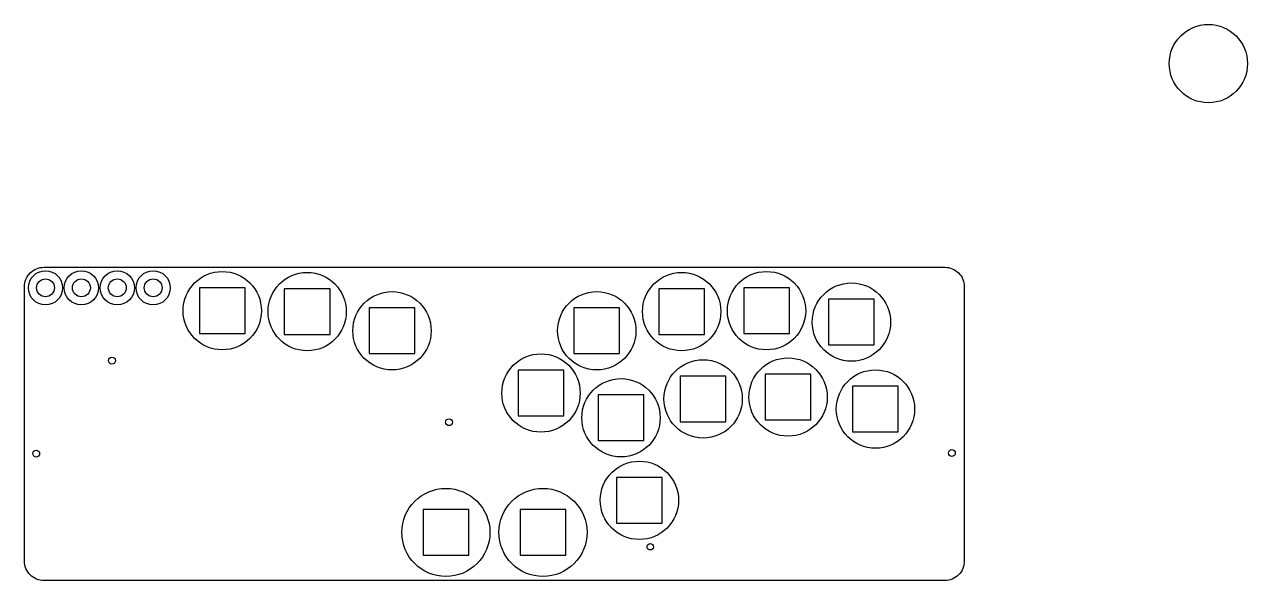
# Model space of a CAD drawing. Header units: millimetres. Extents: x 1891 to 5350, y 1390 to 3746.
# Drawn here: x 4975.2 to 5350, y 3575.2 to 3745.6 of the extents above.
import ezdxf

# ---------------------------------------------------------------- set-up
doc = ezdxf.new("R2010")
doc.units = ezdxf.units.MM
doc.layers.add('01 外壳', color=7, linetype='Continuous')

msp = doc.modelspace()

# ---------------------------------------------------------------- linework, layer by layer
at = {"transparency": 33554687}
msp.add_circle((5166.95, 3585.56), 1, dxfattribs=at)
msp.add_circle((5166.95, 3585.56), 1, dxfattribs=at)
at = {"layer": '01 外壳', "transparency": 33554687}
msp.add_lwpolyline([(4975.17, 3665.2, -0.414214), (4981.17, 3671.2), (5257.17, 3671.2, -0.414214), (5263.17, 3665.2), (5263.17, 3581.2, -0.414214), (5257.17, 3575.2), (4981.17, 3575.2, -0.414214), (4975.17, 3581.2)], format="xyb", close=True, dxfattribs=at)
for points in [[(5042.79, 3650.89), (5042.79, 3664.89), (5028.79, 3664.89), (5028.79, 3650.89)], [(5068.8, 3650.61), (5068.8, 3664.61), (5054.8, 3664.61), (5054.8, 3650.61)], [(5183.55, 3650.61), (5183.55, 3664.61), (5169.55, 3664.61), (5169.55, 3650.61)], [(5209.56, 3650.89), (5209.56, 3664.89), (5195.56, 3664.89), (5195.56, 3650.89)], [(5094.8, 3644.74), (5094.8, 3658.74), (5080.8, 3658.74), (5080.8, 3644.74)], [(5157.54, 3644.74), (5157.54, 3658.74), (5143.54, 3658.74), (5143.54, 3644.74)], [(5235.56, 3647.4), (5235.56, 3661.4), (5221.56, 3661.4), (5221.56, 3647.4)], [(5140.45, 3625.66), (5140.45, 3639.66), (5126.45, 3639.66), (5126.45, 3625.66)], [(5190.13, 3623.87), (5190.13, 3637.87), (5176.13, 3637.87), (5176.13, 3623.87)], [(5216.16, 3624.43), (5216.16, 3638.43), (5202.16, 3638.43), (5202.16, 3624.43)], [(5164.97, 3618.08), (5164.97, 3632.08), (5150.97, 3632.08), (5150.97, 3618.08)], [(5242.94, 3620.75), (5242.94, 3634.75), (5228.94, 3634.75), (5228.94, 3620.75)], [(5170.6, 3592.78), (5170.6, 3606.78), (5156.6, 3606.78), (5156.6, 3592.78)], [(5111.3, 3582.94), (5111.3, 3596.94), (5097.3, 3596.94), (5097.3, 3582.94)], [(5141.05, 3582.94), (5141.05, 3596.94), (5127.05, 3596.94), (5127.05, 3582.94)]]:
    msp.add_lwpolyline(points, close=True, dxfattribs=at)
for centre, radius in [((5337.95, 3733.6), 12), ((4981.62, 3664.9), 5.25), ((4992.62, 3664.9), 5.25), ((5003.62, 3664.9), 5.25), ((5014.62, 3664.9), 5.25), ((5035.79, 3657.89), 12), ((5061.8, 3657.61), 12), ((5176.55, 3657.61), 12), ((5202.56, 3657.89), 12), ((4981.62, 3664.9), 2.75), ((4992.62, 3664.9), 2.75), ((5003.62, 3664.9), 2.75), ((5014.62, 3664.9), 2.75), ((5228.56, 3654.4), 12), ((5087.8, 3651.74), 12), ((5150.54, 3651.74), 12), ((5001.98, 3642.58), 1.05), ((5133.45, 3632.66), 12), ((5183.13, 3630.87), 12), ((5209.16, 3631.43), 12), ((5235.94, 3627.75), 12), ((5157.97, 3625.08), 12), ((5105.28, 3623.71), 1.05), ((4978.78, 3614.08), 1.05), ((5259.35, 3614.27), 1.05), ((5163.6, 3599.78), 12), ((5104.3, 3589.94), 13.5), ((5134.05, 3589.94), 13.5)]:
    msp.add_circle(centre, radius, dxfattribs=at)

doc.saveas('drawing.dxf')
